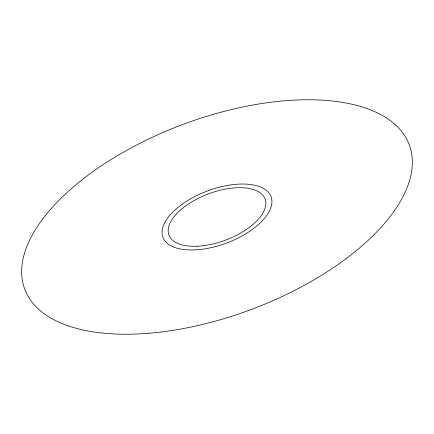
<?xml version="1.0" encoding="UTF-8"?>
<svg xmlns="http://www.w3.org/2000/svg" width="434" height="434" viewBox="0 0 434 434"><rect width="100%" height="100%" fill="white"/><g stroke="black" fill="none" stroke-linecap="round" stroke-linejoin="round"><path stroke-width="0.65" d="M148.602 333.279A205.374 98.627 -20.6 0 0 409.669 145.922A205.374 98.627 -20.6 0 0 92.73 171.799A205.374 98.627 -20.6 0 0 148.602 333.279M195.392 249.865A57.765 27.738 -20.6 0 0 271.554 198.246A57.765 27.738 -20.6 0 0 184.054 202.884A57.765 27.738 -20.6 0 0 195.392 249.865M197.79 246.214A51.342 24.657 -20.6 0 0 265.489 200.334A51.342 24.657 -20.6 0 0 187.716 204.457A51.342 24.657 -20.6 0 0 197.79 246.214"/></g></svg>
